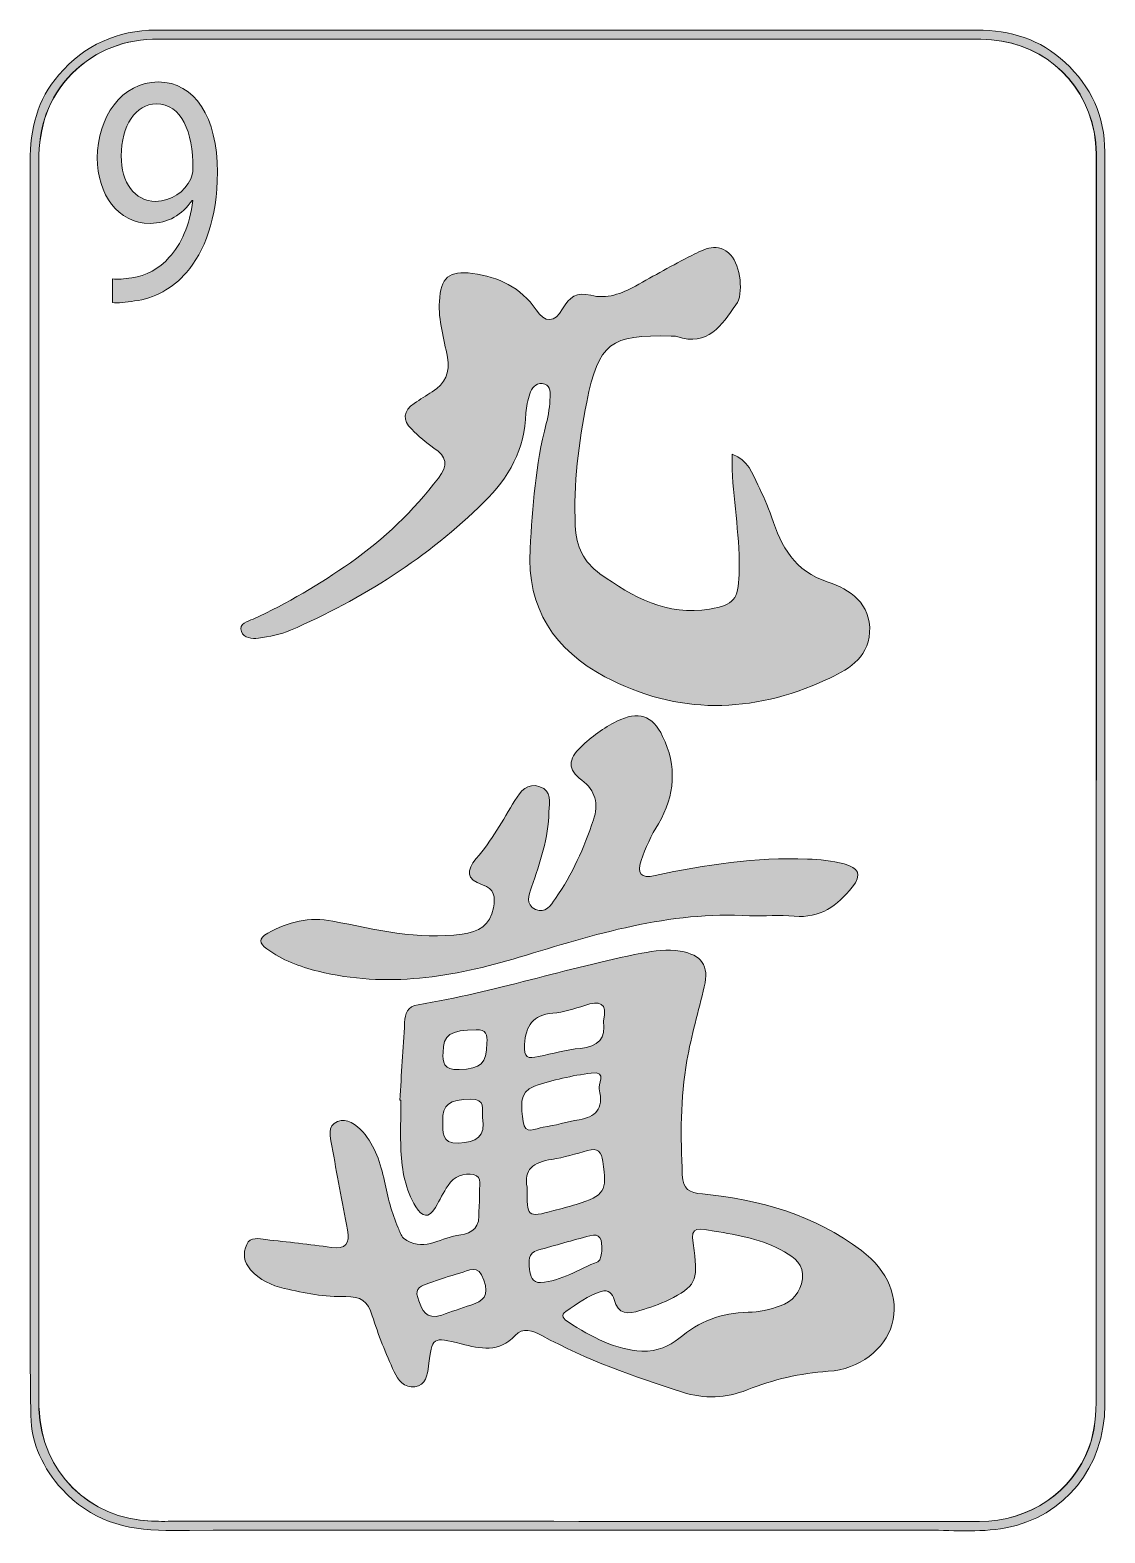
# Model space of a CAD drawing. Extents: x 1127 to 1438, y -2018 to -1583.
import ezdxf

# ---------------------------------------------------------------- set-up
doc = ezdxf.new("R2010")
doc.units = 0
doc.header["$MEASUREMENT"] = 0
doc.layers.add('Layer 1', color=7, linetype='Continuous', lineweight=0)

msp = doc.modelspace()

# ---------------------------------------------------------------- hatches: boundary and pattern name
at = {"layer": 'Layer 1', "true_color": 0x000000, "transparency": 33554687}
h = msp.add_hatch(color=18, dxfattribs=at)
h.dxf.hatch_style = 2
edge = h.paths.add_edge_path()
edge.add_spline(control_points=[(1435.48, -1799.93), (1435.48, -1799.93), (1435.43, -1799.93), (1435.43, -1799.93), (1435.43, -1859.33), (1435.43, -1918.73), (1435.44, -1978.13), (1435.44, -1983.14), (1435.15, -1988.09), (1433.38, -1992.86), (1428.58, -2005.81), (1416.15, -2014.26), (1401.72, -2014.26), (1324.45, -2014.25), (1247.18, -2014.24), (1169.93, -2014.22), (1167.37, -2014.22), (1164.82, -2014.29), (1162.27, -2014.2), (1144.08, -2013.55), (1130.4, -1999.92), (1129.68, -1981.76), (1129.65, -1980.83), (1129.66, -1979.9), (1129.66, -1978.97), (1129.66, -1859.59), (1129.68, -1740.22), (1129.63, -1620.84), (1129.63, -1611.11), (1132.24, -1602.57), (1139.25, -1595.58), (1146.21, -1588.64), (1154.61, -1585.57), (1164.38, -1585.57), (1221.34, -1585.63), (1278.31, -1585.6), (1335.27, -1585.6), (1357.55, -1585.6), (1379.82, -1585.51), (1402.09, -1585.64), (1418.64, -1585.73), (1431.74, -1596.54), (1434.85, -1612.37), (1435.68, -1616.61), (1435.47, -1620.92), (1435.47, -1625.21), (1435.48, -1683.45), (1435.48, -1741.69), (1435.48, -1799.93)], knot_values=[0, 0, 0, 0, 1, 1, 1, 2, 2, 2, 3, 3, 3, 4, 4, 4, 5, 5, 5, 6, 6, 6, 7, 7, 7, 8, 8, 8, 9, 9, 9, 10, 10, 10, 11, 11, 11, 12, 12, 12, 13, 13, 13, 14, 14, 14, 15, 15, 15, 16, 16, 16, 16], degree=3, periodic=0)
edge = h.paths.add_edge_path()
edge.add_spline(control_points=[(1437.91, -1851.78), (1437.91, -1773.93), (1437.93, -1696.08), (1437.92, -1618.24), (1437.92, -1607.93), (1433.96, -1599.32), (1426.42, -1592.32), (1419.24, -1585.65), (1410.6, -1582.98), (1400.95, -1583), (1380.88, -1583.03), (1360.81, -1583.03), (1340.74, -1583.03), (1281.69, -1583.02), (1222.63, -1583.01), (1163.58, -1583), (1152.24, -1583), (1142.86, -1587.34), (1135.43, -1595.9), (1129.16, -1603.12), (1127.08, -1611.63), (1127.09, -1621.02), (1127.17, -1680.54), (1127.13, -1740.06), (1127.13, -1799.57), (1127.13, -1849.23), (1127.12, -1898.89), (1127.14, -1948.54), (1127.14, -1960.25), (1127.08, -1971.97), (1127.31, -1983.68), (1127.48, -1991.89), (1130.84, -1998.93), (1136.35, -2004.98), (1144.43, -2013.83), (1154.62, -2016.88), (1166.37, -2016.86), (1239.34, -2016.74), (1312.32, -2016.83), (1385.29, -2016.77), (1393.28, -2016.75), (1401.34, -2017.6), (1409.26, -2016.13), (1426.31, -2012.96), (1437.91, -1998.51), (1437.92, -1980.56), (1437.96, -1937.63), (1437.91, -1894.71), (1437.91, -1851.78)], knot_values=[0, 0, 0, 0, 1, 1, 1, 2, 2, 2, 3, 3, 3, 4, 4, 4, 5, 5, 5, 6, 6, 6, 7, 7, 7, 8, 8, 8, 9, 9, 9, 10, 10, 10, 11, 11, 11, 12, 12, 12, 13, 13, 13, 14, 14, 14, 15, 15, 15, 16, 16, 16, 16], degree=3, periodic=0)
at = {"layer": 'Layer 1', "true_color": 0x831618, "transparency": 33554687}
h = msp.add_hatch(color=246, dxfattribs=at)
h.dxf.hatch_style = 2
edge = h.paths.add_edge_path()
edge.add_spline(control_points=[(1173.55, -1626.04), (1171.72, -1629.75), (1168.06, -1632.51), (1163.37, -1632.51), (1157.33, -1632.51), (1153.44, -1627.08), (1153.44, -1619.38), (1153.44, -1610.63), (1157.65, -1604.35), (1163.61, -1604.35), (1170.92, -1604.35), (1174.18, -1612.44), (1174.18, -1622.99), (1174.18, -1624.33), (1173.94, -1625.28), (1173.55, -1626.04)], knot_values=[0, 0, 0, 0, 1, 1, 1, 2, 2, 2, 3, 3, 3, 4, 4, 4, 5, 5, 5, 5], degree=3, periodic=0)
edge = h.paths.add_edge_path()
edge.add_spline(control_points=[(1164.17, -1597.98), (1153.6, -1597.98), (1146.52, -1608.25), (1146.52, -1619.95), (1146.52, -1630.51), (1152.48, -1638.88), (1161.78, -1638.88), (1166.95, -1638.88), (1171.08, -1636.41), (1173.94, -1632.22), (1173.94, -1632.22), (1174.18, -1632.22), (1174.18, -1632.22), (1173.23, -1639.54), (1170.76, -1644.97), (1167.35, -1648.68), (1164.41, -1652.01), (1160.59, -1654), (1156.54, -1654.67), (1154.15, -1654.95), (1152.4, -1655.14), (1150.89, -1654.95), (1150.89, -1654.95), (1150.89, -1661.8), (1150.89, -1661.8), (1152.56, -1661.9), (1154.79, -1661.8), (1157.33, -1661.33), (1162.9, -1660.57), (1168.38, -1657.71), (1172.35, -1653.05), (1177.44, -1647.15), (1181.26, -1637.64), (1181.26, -1624.04), (1181.26, -1608.25), (1174.74, -1597.98), (1164.17, -1597.98)], knot_values=[0, 0, 0, 0, 1, 1, 1, 2, 2, 2, 3, 3, 3, 4, 4, 4, 5, 5, 5, 6, 6, 6, 7, 7, 7, 8, 8, 8, 9, 9, 9, 10, 10, 10, 11, 11, 11, 12, 12, 12, 12], degree=3, periodic=0)
at = {"layer": 'Layer 1', "true_color": 0x000000, "transparency": 33554687}
h = msp.add_hatch(color=18, dxfattribs=at)
h.dxf.hatch_style = 2
edge = h.paths.add_edge_path()
edge.add_spline(control_points=[(1330.12, -1705.6), (1334.89, -1707.43), (1335.92, -1711.24), (1337.55, -1714.49), (1339.05, -1717.5), (1340.49, -1720.58), (1341.54, -1723.77), (1344.36, -1732.38), (1348.11, -1739.44), (1357.91, -1742.62), (1364.06, -1744.62), (1370.45, -1748.85), (1369.9, -1757.18), (1369.39, -1764.9), (1363.22, -1768.18), (1357.27, -1770.91), (1335.88, -1780.71), (1314.26, -1781.15), (1293.35, -1769.98), (1278.95, -1762.29), (1270.62, -1750.35), (1271.71, -1732.99), (1272.47, -1720.8), (1273.23, -1708.66), (1276.39, -1696.79), (1277.06, -1694.28), (1277.36, -1691.64), (1277.51, -1689.04), (1277.6, -1687.42), (1277.5, -1685.38), (1275.2, -1685.2), (1273.22, -1685.05), (1272.14, -1686.51), (1271.64, -1688.21), (1271.11, -1690), (1270.56, -1691.86), (1270.51, -1693.7), (1270.23, -1704.12), (1265.51, -1712.51), (1258.35, -1719.53), (1242.1, -1735.45), (1223.24, -1747.56), (1202.39, -1756.56), (1199.51, -1757.8), (1196.27, -1758.32), (1193.14, -1758.85), (1191.29, -1759.16), (1188.87, -1758.75), (1188.21, -1756.95), (1187.34, -1754.55), (1190.13, -1753.98), (1191.56, -1753.33), (1201.5, -1748.82), (1210.8, -1743.23), (1219.75, -1737.01), (1229.53, -1730.21), (1237.89, -1721.98), (1245.18, -1712.55), (1248.07, -1708.8), (1247.56, -1706.39), (1243.88, -1703.86), (1241.57, -1702.28), (1239.44, -1700.4), (1237.45, -1698.43), (1234.75, -1695.75), (1235, -1693.12), (1238.19, -1690.94), (1239.9, -1689.78), (1241.64, -1688.68), (1243.39, -1687.58), (1247.13, -1685.23), (1248.62, -1682.04), (1247.79, -1677.55), (1246.81, -1672.22), (1245.12, -1666.98), (1245.45, -1661.45), (1245.85, -1654.54), (1248.27, -1652.43), (1255.04, -1653.35), (1262.58, -1654.38), (1268.98, -1657.29), (1273.44, -1663.91), (1276.01, -1667.74), (1278.81, -1667.59), (1281.09, -1663.58), (1283.03, -1660.18), (1285.18, -1658.65), (1289.24, -1659.69), (1293.85, -1660.86), (1298.13, -1659.19), (1302.16, -1657), (1307.59, -1654.05), (1312.93, -1650.9), (1318.47, -1648.16), (1322.08, -1646.37), (1326.02, -1644.01), (1329.75, -1648.08), (1332.5, -1651.09), (1333.6, -1659.23), (1331.25, -1662.47), (1327.11, -1668.18), (1323.12, -1674.64), (1314.18, -1671.62), (1313.67, -1671.45), (1313.06, -1671.53), (1312.5, -1671.51), (1294.88, -1670.95), (1291.54, -1673.51), (1288.08, -1690.57), (1285.69, -1702.36), (1284.26, -1714.22), (1284.77, -1726.33), (1285.02, -1732.34), (1287.2, -1736.88), (1291.91, -1740.2), (1301.39, -1746.9), (1311.3, -1752.59), (1323.62, -1750.42), (1330.81, -1749.16), (1331.87, -1747.71), (1332.14, -1740.4), (1332.53, -1730.23), (1330.58, -1720.21), (1330.13, -1710.1), (1330.07, -1708.82), (1330.12, -1707.53), (1330.12, -1705.6)], knot_values=[0, 0, 0, 0, 1, 1, 1, 2, 2, 2, 3, 3, 3, 4, 4, 4, 5, 5, 5, 6, 6, 6, 7, 7, 7, 8, 8, 8, 9, 9, 9, 10, 10, 10, 11, 11, 11, 12, 12, 12, 13, 13, 13, 14, 14, 14, 15, 15, 15, 16, 16, 16, 17, 17, 17, 18, 18, 18, 19, 19, 19, 20, 20, 20, 21, 21, 21, 22, 22, 22, 23, 23, 23, 24, 24, 24, 25, 25, 25, 26, 26, 26, 27, 27, 27, 28, 28, 28, 29, 29, 29, 30, 30, 30, 31, 31, 31, 32, 32, 32, 33, 33, 33, 34, 34, 34, 35, 35, 35, 36, 36, 36, 37, 37, 37, 38, 38, 38, 39, 39, 39, 40, 40, 40, 41, 41, 41, 42, 42, 42, 42], degree=3, periodic=0)
at = {"layer": 'Layer 1', "true_color": 0x831618, "transparency": 33554687}
h = msp.add_hatch(color=246, dxfattribs=at)
h.dxf.hatch_style = 2
edge = h.paths.add_edge_path()
edge.add_spline(control_points=[(1335.19, -1839.18), (1312.01, -1837.62), (1290.33, -1844.57), (1268.58, -1851.11), (1249.48, -1856.87), (1230.23, -1860.07), (1210.37, -1855.17), (1205.02, -1853.85), (1200.01, -1851.95), (1195.56, -1848.66), (1193.33, -1847.01), (1193.04, -1845.72), (1195.8, -1844.18), (1201.74, -1840.87), (1207.81, -1839.32), (1214.69, -1840.66), (1227, -1843.05), (1239.25, -1846.2), (1252.01, -1844.41), (1256.77, -1843.74), (1260.17, -1841.94), (1261.12, -1836.83), (1261.7, -1833.72), (1261.42, -1831.26), (1257.89, -1830.14), (1253.2, -1828.65), (1253.24, -1825.98), (1256.13, -1822.6), (1260.54, -1817.44), (1263.82, -1811.53), (1267.31, -1805.75), (1268.87, -1803.17), (1270.92, -1800.53), (1274.54, -1801.79), (1278.09, -1803.03), (1277.22, -1806.27), (1277.16, -1809.02), (1277, -1816.64), (1274.52, -1823.74), (1272.14, -1830.86), (1271.37, -1833.18), (1270.24, -1835.85), (1273.24, -1837.27), (1276.19, -1838.65), (1277.67, -1836.06), (1279.03, -1834.12), (1283.95, -1827.18), (1287.32, -1819.45), (1290.02, -1811.42), (1291.53, -1806.89), (1290.67, -1802.83), (1286.66, -1799.89), (1282.39, -1796.77), (1282.76, -1793.84), (1286.36, -1790.36), (1289.5, -1787.32), (1292.89, -1784.77), (1296.8, -1782.86), (1302.96, -1779.87), (1307.06, -1781.03), (1310.04, -1787.23), (1314.16, -1795.79), (1313.72, -1804.34), (1308.79, -1812.49), (1306.73, -1815.89), (1305.05, -1819.42), (1303.83, -1823.18), (1302.64, -1826.88), (1303.57, -1828.41), (1307.85, -1827.48), (1322.36, -1824.35), (1336.99, -1822.14), (1351.92, -1822.71), (1355.49, -1822.85), (1359.02, -1823.16), (1362.49, -1824.11), (1366.63, -1825.24), (1367.83, -1827.2), (1364.89, -1830.85), (1360.56, -1836.22), (1355.57, -1839.92), (1348.12, -1839.25), (1343.84, -1838.86), (1339.5, -1839.18), (1335.19, -1839.18)], knot_values=[0, 0, 0, 0, 1, 1, 1, 2, 2, 2, 3, 3, 3, 4, 4, 4, 5, 5, 5, 6, 6, 6, 7, 7, 7, 8, 8, 8, 9, 9, 9, 10, 10, 10, 11, 11, 11, 12, 12, 12, 13, 13, 13, 14, 14, 14, 15, 15, 15, 16, 16, 16, 17, 17, 17, 18, 18, 18, 19, 19, 19, 20, 20, 20, 21, 21, 21, 22, 22, 22, 23, 23, 23, 24, 24, 24, 25, 25, 25, 26, 26, 26, 27, 27, 27, 28, 28, 28, 28], degree=3, periodic=0)
h = msp.add_hatch(color=246, dxfattribs=at)
h.dxf.hatch_style = 2
edge = h.paths.add_edge_path()
edge.add_spline(control_points=[(1246.56, -1878.64), (1246.27, -1881.39), (1246.7, -1883.87), (1251.16, -1883.62), (1257.56, -1883.26), (1259.08, -1881.95), (1259.23, -1875.9), (1259.29, -1873.57), (1259.16, -1871.99), (1256.08, -1872.06), (1248.71, -1872.22), (1246.5, -1873.47), (1246.56, -1878.64)], knot_values=[0, 0, 0, 0, 1, 1, 1, 2, 2, 2, 3, 3, 3, 4, 4, 4, 4], degree=3, periodic=0)
edge = h.paths.add_edge_path()
edge.add_spline(control_points=[(1257.97, -1897.41), (1257.8, -1895.13), (1258.95, -1892.06), (1254.55, -1892.15), (1248.33, -1892.29), (1246.25, -1893.65), (1246.45, -1898.53), (1246.56, -1901.48), (1245.85, -1905.08), (1251.04, -1904.85), (1256.06, -1904.64), (1258.9, -1903.02), (1257.97, -1897.41)], knot_values=[0, 0, 0, 0, 1, 1, 1, 2, 2, 2, 3, 3, 3, 4, 4, 4, 4], degree=3, periodic=0)
edge = h.paths.add_edge_path()
edge.add_spline(control_points=[(1244.51, -1955.04), (1245.05, -1954.89), (1245.6, -1954.78), (1246.13, -1954.6), (1248.94, -1953.64), (1251.73, -1952.61), (1254.56, -1951.71), (1258.22, -1950.54), (1259.91, -1949.08), (1258.36, -1944.51), (1256.67, -1939.55), (1253.99, -1941.8), (1251.42, -1942.47), (1248.37, -1943.26), (1245.41, -1944.38), (1242.41, -1945.37), (1240.39, -1946.04), (1238.21, -1946.77), (1239.22, -1949.54), (1240.14, -1952.06), (1240.74, -1955.14), (1244.51, -1955.04)], knot_values=[0, 0, 0, 0, 1, 1, 1, 2, 2, 2, 3, 3, 3, 4, 4, 4, 5, 5, 5, 6, 6, 6, 7, 7, 7, 7], degree=3, periodic=0)
edge = h.paths.add_edge_path()
edge.add_spline(control_points=[(1292.41, -1936.14), (1292.67, -1932.53), (1291.89, -1930.88), (1289.01, -1931.65), (1283.97, -1932.98), (1278.95, -1934.41), (1273.95, -1935.85), (1271.02, -1936.69), (1271.28, -1939.04), (1271.52, -1941.31), (1271.73, -1943.29), (1272.36, -1945.32), (1274.7, -1945.18), (1280.78, -1944.81), (1285.83, -1941.29), (1291.33, -1939.15), (1292.2, -1938.81), (1292.29, -1936.51), (1292.41, -1936.14)], knot_values=[0, 0, 0, 0, 1, 1, 1, 2, 2, 2, 3, 3, 3, 4, 4, 4, 5, 5, 5, 6, 6, 6, 6], degree=3, periodic=0)
edge = h.paths.add_edge_path()
edge.add_spline(control_points=[(1292.89, -1869.6), (1294.24, -1864.08), (1291.73, -1863.67), (1287.49, -1865.05), (1284.47, -1866.03), (1281.36, -1867.01), (1278.24, -1867.28), (1272.46, -1867.8), (1270.5, -1870.9), (1270.08, -1876.36), (1269.78, -1880.21), (1271.12, -1880.53), (1274.15, -1879.85), (1278.17, -1878.96), (1282.18, -1877.88), (1286.26, -1877.46), (1291.37, -1876.93), (1293.79, -1874.65), (1292.89, -1869.6)], knot_values=[0, 0, 0, 0, 1, 1, 1, 2, 2, 2, 3, 3, 3, 4, 4, 4, 5, 5, 5, 6, 6, 6, 6], degree=3, periodic=0)
edge = h.paths.add_edge_path()
edge.add_spline(control_points=[(1291.71, -1889.21), (1291.09, -1888.3), (1294.35, -1883.95), (1289.39, -1884.61), (1283.85, -1885.35), (1278.29, -1886.59), (1272.99, -1888.38), (1268.01, -1890.06), (1269.34, -1894.9), (1269.67, -1898.58), (1270.05, -1902.73), (1273.41, -1900.54), (1275.44, -1900.27), (1278.95, -1899.8), (1282.38, -1898.69), (1285.88, -1898.1), (1290.49, -1897.33), (1293.06, -1895.17), (1291.71, -1889.21)], knot_values=[0, 0, 0, 0, 1, 1, 1, 2, 2, 2, 3, 3, 3, 4, 4, 4, 5, 5, 5, 6, 6, 6, 6], degree=3, periodic=0)
edge = h.paths.add_edge_path()
edge.add_spline(control_points=[(1270.88, -1917.63), (1270.77, -1926.4), (1270.77, -1926.41), (1278.57, -1924.4), (1280.74, -1923.83), (1282.9, -1923.23), (1285.04, -1922.57), (1293.31, -1920.05), (1293.98, -1918.85), (1292.77, -1910.22), (1292.37, -1907.39), (1291.29, -1906.17), (1288.35, -1907), (1284.94, -1907.95), (1281.52, -1909.06), (1278.03, -1909.57), (1272.67, -1910.34), (1269.69, -1912.64), (1270.88, -1917.63)], knot_values=[0, 0, 0, 0, 1, 1, 1, 2, 2, 2, 3, 3, 3, 4, 4, 4, 5, 5, 5, 6, 6, 6, 6], degree=3, periodic=0)
edge = h.paths.add_edge_path()
edge.add_spline(control_points=[(1303.99, -1965.05), (1308.69, -1965.08), (1311.94, -1963.64), (1314.73, -1961.34), (1320.56, -1956.51), (1327.04, -1953.83), (1334.73, -1953.8), (1337.85, -1953.79), (1341.07, -1952.99), (1344.03, -1951.94), (1347.54, -1950.7), (1349.93, -1948.09), (1350.45, -1944.14), (1350.99, -1939.99), (1348.21, -1938.08), (1345.25, -1936.31), (1339, -1932.56), (1331.92, -1931.52), (1324.93, -1930.3), (1318.34, -1929.15), (1318.19, -1929.35), (1319.13, -1935.95), (1320.36, -1944.51), (1319.43, -1946.46), (1311.83, -1950.17), (1309.16, -1951.47), (1306.3, -1952.41), (1303.46, -1953.31), (1300.16, -1954.35), (1297.11, -1954.54), (1296.01, -1950.12), (1295.55, -1948.29), (1294.36, -1947.15), (1292.27, -1947.77), (1288.43, -1948.9), (1285.34, -1951.43), (1282.04, -1953.53), (1280.39, -1954.59), (1281.53, -1955.83), (1282.69, -1956.59), (1289.48, -1961.05), (1296.63, -1964.62), (1303.99, -1965.05)], knot_values=[0, 0, 0, 0, 1, 1, 1, 2, 2, 2, 3, 3, 3, 4, 4, 4, 5, 5, 5, 6, 6, 6, 7, 7, 7, 8, 8, 8, 9, 9, 9, 10, 10, 10, 11, 11, 11, 12, 12, 12, 13, 13, 13, 14, 14, 14, 14], degree=3, periodic=0)
edge = h.paths.add_edge_path()
edge.add_spline(control_points=[(1234.01, -1892.48), (1234.48, -1884.99), (1234.98, -1877.51), (1235.41, -1870.03), (1235.56, -1867.38), (1236.13, -1865.35), (1239.32, -1864.83), (1261.19, -1861.29), (1282.26, -1854.2), (1303.97, -1849.96), (1307.65, -1849.24), (1311.38, -1848.72), (1315.15, -1849.36), (1321.38, -1850.44), (1323.54, -1853.49), (1322.08, -1859.63), (1320.39, -1866.73), (1318.33, -1873.73), (1317.06, -1880.96), (1315.11, -1891.97), (1315.24, -1902.96), (1315.73, -1914.04), (1315.91, -1918.21), (1317.7, -1919.21), (1321.53, -1919.58), (1338.19, -1921.19), (1353.94, -1925.58), (1367.54, -1935.93), (1375.33, -1941.85), (1378.48, -1949.57), (1376.32, -1957.38), (1374.36, -1964.43), (1366.93, -1970.29), (1357.93, -1970.86), (1349.76, -1971.38), (1342.07, -1973.24), (1334.49, -1976.23), (1328.42, -1978.62), (1322.08, -1978.9), (1315.74, -1976.89), (1301.79, -1972.45), (1288.01, -1967.56), (1275.11, -1960.51), (1272.41, -1959.03), (1269.65, -1958.08), (1267.38, -1960.51), (1262.69, -1965.55), (1257.35, -1964.34), (1251.75, -1962.92), (1243.4, -1960.79), (1243.36, -1960.88), (1242.33, -1969.29), (1242, -1971.99), (1241.58, -1974.84), (1238.38, -1975.33), (1235.31, -1975.79), (1233.44, -1973.29), (1232.39, -1971.01), (1229.98, -1965.73), (1227.75, -1960.32), (1226.07, -1954.78), (1224.81, -1950.62), (1222.61, -1949.1), (1218.38, -1949.25), (1212.35, -1949.45), (1206.42, -1948.23), (1200.58, -1946.88), (1196.93, -1946.03), (1193.5, -1944.46), (1190.88, -1941.53), (1188.9, -1939.31), (1188.57, -1936.75), (1189.73, -1934.22), (1190.84, -1931.79), (1193.29, -1932.55), (1195.24, -1932.76), (1201.58, -1933.43), (1207.91, -1934.19), (1214.22, -1935.02), (1218.32, -1935.56), (1219.67, -1933.98), (1218.87, -1929.95), (1217.27, -1921.86), (1215.8, -1913.75), (1214.38, -1905.63), (1213.93, -1903.09), (1212.94, -1899.82), (1215.97, -1898.6), (1218.78, -1897.47), (1221.39, -1899.51), (1223.32, -1901.65), (1226.95, -1905.68), (1228.51, -1910.74), (1229.58, -1915.9), (1230.53, -1920.51), (1231.64, -1925.04), (1233.55, -1929.35), (1234.01, -1930.37), (1234.3, -1931.67), (1235.1, -1932.31), (1240.34, -1936.53), (1245.41, -1932.44), (1250.49, -1931.63), (1253.5, -1931.15), (1256.98, -1930.37), (1256.87, -1925.93), (1256.83, -1923.87), (1257.21, -1921.79), (1257.04, -1919.75), (1256.87, -1917.7), (1258.22, -1914.53), (1255.33, -1913.98), (1252.69, -1913.47), (1249.68, -1914.48), (1247.96, -1917.1), (1246.62, -1919.13), (1245.6, -1921.36), (1244.35, -1923.45), (1242.37, -1926.78), (1240.49, -1926.31), (1238.63, -1923.26), (1235.6, -1918.3), (1234.61, -1912.78), (1234.36, -1907.13), (1234.14, -1902.26), (1234.31, -1897.37), (1234.31, -1892.49), (1234.21, -1892.49), (1234.11, -1892.48), (1234.01, -1892.48)], knot_values=[0, 0, 0, 0, 1, 1, 1, 2, 2, 2, 3, 3, 3, 4, 4, 4, 5, 5, 5, 6, 6, 6, 7, 7, 7, 8, 8, 8, 9, 9, 9, 10, 10, 10, 11, 11, 11, 12, 12, 12, 13, 13, 13, 14, 14, 14, 15, 15, 15, 16, 16, 16, 17, 17, 17, 18, 18, 18, 19, 19, 19, 20, 20, 20, 21, 21, 21, 22, 22, 22, 23, 23, 23, 24, 24, 24, 25, 25, 25, 26, 26, 26, 27, 27, 27, 28, 28, 28, 29, 29, 29, 30, 30, 30, 31, 31, 31, 32, 32, 32, 33, 33, 33, 34, 34, 34, 35, 35, 35, 36, 36, 36, 37, 37, 37, 38, 38, 38, 39, 39, 39, 40, 40, 40, 41, 41, 41, 42, 42, 42, 43, 43, 43, 43], degree=3, periodic=0)

# ---------------------------------------------------------------- linework, layer by layer
at = {"layer": 'Layer 1'}
for points, knots in [([(1437.91, -1851.78), (1437.91, -1773.93), (1437.93, -1696.08), (1437.92, -1618.24), (1437.92, -1607.93), (1433.96, -1599.32), (1426.42, -1592.32), (1419.24, -1585.65), (1410.6, -1582.98), (1400.95, -1583), (1380.88, -1583.03), (1360.81, -1583.03), (1340.74, -1583.03), (1281.69, -1583.02), (1222.63, -1583.01), (1163.58, -1583), (1152.24, -1583), (1142.86, -1587.34), (1135.43, -1595.9), (1129.16, -1603.12), (1127.08, -1611.63), (1127.09, -1621.02), (1127.17, -1680.54), (1127.13, -1740.06), (1127.13, -1799.57), (1127.13, -1849.23), (1127.12, -1898.89), (1127.14, -1948.54), (1127.14, -1960.25), (1127.08, -1971.97), (1127.31, -1983.68), (1127.48, -1991.89), (1130.84, -1998.93), (1136.35, -2004.98), (1144.43, -2013.83), (1154.62, -2016.88), (1166.37, -2016.86), (1239.34, -2016.74), (1312.32, -2016.83), (1385.29, -2016.77), (1393.28, -2016.75), (1401.34, -2017.6), (1409.26, -2016.13), (1426.31, -2012.96), (1437.91, -1998.51), (1437.92, -1980.56), (1437.96, -1937.63), (1437.91, -1894.71), (1437.91, -1851.78)], [0, 0, 0, 0, 1, 1, 1, 2, 2, 2, 3, 3, 3, 4, 4, 4, 5, 5, 5, 6, 6, 6, 7, 7, 7, 8, 8, 8, 9, 9, 9, 10, 10, 10, 11, 11, 11, 12, 12, 12, 13, 13, 13, 14, 14, 14, 15, 15, 15, 16, 16, 16, 16]), ([(1435.44, -1799.93), (1435.44, -1799.93), (1435.39, -1799.93), (1435.39, -1799.93), (1435.39, -1859.33), (1435.38, -1918.73), (1435.39, -1978.13), (1435.39, -1983.14), (1435.1, -1988.09), (1433.33, -1992.86), (1428.53, -2005.81), (1416.1, -2014.26), (1401.67, -2014.26), (1324.41, -2014.25), (1247.14, -2014.24), (1169.88, -2014.22), (1167.33, -2014.22), (1164.77, -2014.29), (1162.22, -2014.2), (1144.04, -2013.55), (1130.36, -1999.92), (1129.64, -1981.76), (1129.6, -1980.83), (1129.61, -1979.9), (1129.61, -1978.97), (1129.61, -1859.59), (1129.64, -1740.22), (1129.58, -1620.84), (1129.58, -1611.11), (1132.2, -1602.57), (1139.2, -1595.58), (1146.16, -1588.64), (1154.56, -1585.57), (1164.34, -1585.57), (1221.3, -1585.63), (1278.26, -1585.6), (1335.22, -1585.6), (1357.5, -1585.6), (1379.78, -1585.51), (1402.05, -1585.64), (1418.6, -1585.73), (1431.69, -1596.54), (1434.8, -1612.37), (1435.64, -1616.61), (1435.42, -1620.92), (1435.43, -1625.21), (1435.44, -1683.45), (1435.44, -1741.69), (1435.44, -1799.93)], [0, 0, 0, 0, 1, 1, 1, 2, 2, 2, 3, 3, 3, 4, 4, 4, 5, 5, 5, 6, 6, 6, 7, 7, 7, 8, 8, 8, 9, 9, 9, 10, 10, 10, 11, 11, 11, 12, 12, 12, 13, 13, 13, 14, 14, 14, 15, 15, 15, 16, 16, 16, 16]), ([(1435.48, -1799.93), (1435.48, -1799.93), (1435.43, -1799.93), (1435.43, -1799.93), (1435.43, -1859.33), (1435.43, -1918.73), (1435.44, -1978.13), (1435.44, -1983.14), (1435.15, -1988.09), (1433.38, -1992.86), (1428.58, -2005.81), (1416.15, -2014.26), (1401.72, -2014.26), (1324.45, -2014.25), (1247.18, -2014.24), (1169.93, -2014.22), (1167.37, -2014.22), (1164.82, -2014.29), (1162.27, -2014.2), (1144.08, -2013.55), (1130.4, -1999.92), (1129.68, -1981.76), (1129.65, -1980.83), (1129.66, -1979.9), (1129.66, -1978.97), (1129.66, -1859.59), (1129.68, -1740.22), (1129.63, -1620.84), (1129.63, -1611.11), (1132.24, -1602.57), (1139.25, -1595.58), (1146.21, -1588.64), (1154.61, -1585.57), (1164.38, -1585.57), (1221.34, -1585.63), (1278.31, -1585.6), (1335.27, -1585.6), (1357.55, -1585.6), (1379.82, -1585.51), (1402.09, -1585.64), (1418.64, -1585.73), (1431.74, -1596.54), (1434.85, -1612.37), (1435.68, -1616.61), (1435.47, -1620.92), (1435.47, -1625.21), (1435.48, -1683.45), (1435.48, -1741.69), (1435.48, -1799.93)], [0, 0, 0, 0, 1, 1, 1, 2, 2, 2, 3, 3, 3, 4, 4, 4, 5, 5, 5, 6, 6, 6, 7, 7, 7, 8, 8, 8, 9, 9, 9, 10, 10, 10, 11, 11, 11, 12, 12, 12, 13, 13, 13, 14, 14, 14, 15, 15, 15, 16, 16, 16, 16]), ([(1164.17, -1597.98), (1153.6, -1597.98), (1146.52, -1608.25), (1146.52, -1619.95), (1146.52, -1630.51), (1152.48, -1638.88), (1161.78, -1638.88), (1166.95, -1638.88), (1171.08, -1636.41), (1173.94, -1632.22), (1173.94, -1632.22), (1174.18, -1632.22), (1174.18, -1632.22), (1173.23, -1639.54), (1170.76, -1644.97), (1167.35, -1648.68), (1164.41, -1652.01), (1160.59, -1654), (1156.54, -1654.67), (1154.15, -1654.95), (1152.4, -1655.14), (1150.89, -1654.95), (1150.89, -1654.95), (1150.89, -1661.8), (1150.89, -1661.8), (1152.56, -1661.9), (1154.79, -1661.8), (1157.33, -1661.33), (1162.9, -1660.57), (1168.38, -1657.71), (1172.35, -1653.05), (1177.44, -1647.15), (1181.26, -1637.64), (1181.26, -1624.04), (1181.26, -1608.25), (1174.74, -1597.98), (1164.17, -1597.98)], [0, 0, 0, 0, 1, 1, 1, 2, 2, 2, 3, 3, 3, 4, 4, 4, 5, 5, 5, 6, 6, 6, 7, 7, 7, 8, 8, 8, 9, 9, 9, 10, 10, 10, 11, 11, 11, 12, 12, 12, 12]), ([(1173.55, -1626.04), (1171.72, -1629.75), (1168.06, -1632.51), (1163.37, -1632.51), (1157.33, -1632.51), (1153.44, -1627.08), (1153.44, -1619.38), (1153.44, -1610.63), (1157.65, -1604.35), (1163.61, -1604.35), (1170.92, -1604.35), (1174.18, -1612.44), (1174.18, -1622.99), (1174.18, -1624.33), (1173.94, -1625.28), (1173.55, -1626.04)], [0, 0, 0, 0, 1, 1, 1, 2, 2, 2, 3, 3, 3, 4, 4, 4, 5, 5, 5, 5]), ([(1330.12, -1705.6), (1334.89, -1707.43), (1335.92, -1711.24), (1337.55, -1714.49), (1339.05, -1717.5), (1340.49, -1720.58), (1341.54, -1723.77), (1344.36, -1732.38), (1348.11, -1739.44), (1357.91, -1742.62), (1364.06, -1744.62), (1370.45, -1748.85), (1369.9, -1757.18), (1369.39, -1764.9), (1363.22, -1768.18), (1357.27, -1770.91), (1335.88, -1780.71), (1314.26, -1781.15), (1293.35, -1769.98), (1278.95, -1762.29), (1270.62, -1750.35), (1271.71, -1732.99), (1272.47, -1720.8), (1273.23, -1708.66), (1276.39, -1696.79), (1277.06, -1694.28), (1277.36, -1691.64), (1277.51, -1689.04), (1277.6, -1687.42), (1277.5, -1685.38), (1275.2, -1685.2), (1273.22, -1685.05), (1272.14, -1686.51), (1271.64, -1688.21), (1271.11, -1690), (1270.56, -1691.86), (1270.51, -1693.7), (1270.23, -1704.12), (1265.51, -1712.51), (1258.35, -1719.53), (1242.1, -1735.45), (1223.24, -1747.56), (1202.39, -1756.56), (1199.51, -1757.8), (1196.27, -1758.32), (1193.14, -1758.85), (1191.29, -1759.16), (1188.87, -1758.75), (1188.21, -1756.95), (1187.34, -1754.55), (1190.13, -1753.98), (1191.56, -1753.33), (1201.5, -1748.82), (1210.8, -1743.23), (1219.75, -1737.01), (1229.53, -1730.21), (1237.89, -1721.98), (1245.18, -1712.55), (1248.07, -1708.8), (1247.56, -1706.39), (1243.88, -1703.86), (1241.57, -1702.28), (1239.44, -1700.4), (1237.45, -1698.43), (1234.75, -1695.75), (1235, -1693.12), (1238.19, -1690.94), (1239.9, -1689.78), (1241.64, -1688.68), (1243.39, -1687.58), (1247.13, -1685.23), (1248.62, -1682.04), (1247.79, -1677.55), (1246.81, -1672.22), (1245.12, -1666.98), (1245.45, -1661.45), (1245.85, -1654.54), (1248.27, -1652.43), (1255.04, -1653.35), (1262.58, -1654.38), (1268.98, -1657.29), (1273.44, -1663.91), (1276.01, -1667.74), (1278.81, -1667.59), (1281.09, -1663.58), (1283.03, -1660.18), (1285.18, -1658.65), (1289.24, -1659.69), (1293.85, -1660.86), (1298.13, -1659.19), (1302.16, -1657), (1307.59, -1654.05), (1312.93, -1650.9), (1318.47, -1648.16), (1322.08, -1646.37), (1326.02, -1644.01), (1329.75, -1648.08), (1332.5, -1651.09), (1333.6, -1659.23), (1331.25, -1662.47), (1327.11, -1668.18), (1323.12, -1674.64), (1314.18, -1671.62), (1313.67, -1671.45), (1313.06, -1671.53), (1312.5, -1671.51), (1294.88, -1670.95), (1291.54, -1673.51), (1288.08, -1690.57), (1285.69, -1702.36), (1284.26, -1714.22), (1284.77, -1726.33), (1285.02, -1732.34), (1287.2, -1736.88), (1291.91, -1740.2), (1301.39, -1746.9), (1311.3, -1752.59), (1323.62, -1750.42), (1330.81, -1749.16), (1331.87, -1747.71), (1332.14, -1740.4), (1332.53, -1730.23), (1330.58, -1720.21), (1330.13, -1710.1), (1330.07, -1708.82), (1330.12, -1707.53), (1330.12, -1705.6)], [0, 0, 0, 0, 1, 1, 1, 2, 2, 2, 3, 3, 3, 4, 4, 4, 5, 5, 5, 6, 6, 6, 7, 7, 7, 8, 8, 8, 9, 9, 9, 10, 10, 10, 11, 11, 11, 12, 12, 12, 13, 13, 13, 14, 14, 14, 15, 15, 15, 16, 16, 16, 17, 17, 17, 18, 18, 18, 19, 19, 19, 20, 20, 20, 21, 21, 21, 22, 22, 22, 23, 23, 23, 24, 24, 24, 25, 25, 25, 26, 26, 26, 27, 27, 27, 28, 28, 28, 29, 29, 29, 30, 30, 30, 31, 31, 31, 32, 32, 32, 33, 33, 33, 34, 34, 34, 35, 35, 35, 36, 36, 36, 37, 37, 37, 38, 38, 38, 39, 39, 39, 40, 40, 40, 41, 41, 41, 42, 42, 42, 42]), ([(1335.19, -1839.18), (1312.01, -1837.62), (1290.33, -1844.57), (1268.58, -1851.11), (1249.48, -1856.87), (1230.23, -1860.07), (1210.37, -1855.17), (1205.02, -1853.85), (1200.01, -1851.95), (1195.56, -1848.66), (1193.33, -1847.01), (1193.04, -1845.72), (1195.8, -1844.18), (1201.74, -1840.87), (1207.81, -1839.32), (1214.69, -1840.66), (1227, -1843.05), (1239.25, -1846.2), (1252.01, -1844.41), (1256.77, -1843.74), (1260.17, -1841.94), (1261.12, -1836.83), (1261.7, -1833.72), (1261.42, -1831.26), (1257.89, -1830.14), (1253.2, -1828.65), (1253.24, -1825.98), (1256.13, -1822.6), (1260.54, -1817.44), (1263.82, -1811.53), (1267.31, -1805.75), (1268.87, -1803.17), (1270.92, -1800.53), (1274.54, -1801.79), (1278.09, -1803.03), (1277.22, -1806.27), (1277.16, -1809.02), (1277, -1816.64), (1274.52, -1823.74), (1272.14, -1830.86), (1271.37, -1833.18), (1270.24, -1835.85), (1273.24, -1837.27), (1276.19, -1838.65), (1277.67, -1836.06), (1279.03, -1834.12), (1283.95, -1827.18), (1287.32, -1819.45), (1290.02, -1811.42), (1291.53, -1806.89), (1290.67, -1802.83), (1286.66, -1799.89), (1282.39, -1796.77), (1282.76, -1793.84), (1286.36, -1790.36), (1289.5, -1787.32), (1292.89, -1784.77), (1296.8, -1782.86), (1302.96, -1779.87), (1307.06, -1781.03), (1310.04, -1787.23), (1314.16, -1795.79), (1313.72, -1804.34), (1308.79, -1812.49), (1306.73, -1815.89), (1305.05, -1819.42), (1303.83, -1823.18), (1302.64, -1826.88), (1303.57, -1828.41), (1307.85, -1827.48), (1322.36, -1824.35), (1336.99, -1822.14), (1351.92, -1822.71), (1355.49, -1822.85), (1359.02, -1823.16), (1362.49, -1824.11), (1366.63, -1825.24), (1367.83, -1827.2), (1364.89, -1830.85), (1360.56, -1836.22), (1355.57, -1839.92), (1348.12, -1839.25), (1343.84, -1838.86), (1339.5, -1839.18), (1335.19, -1839.18)], [0, 0, 0, 0, 1, 1, 1, 2, 2, 2, 3, 3, 3, 4, 4, 4, 5, 5, 5, 6, 6, 6, 7, 7, 7, 8, 8, 8, 9, 9, 9, 10, 10, 10, 11, 11, 11, 12, 12, 12, 13, 13, 13, 14, 14, 14, 15, 15, 15, 16, 16, 16, 17, 17, 17, 18, 18, 18, 19, 19, 19, 20, 20, 20, 21, 21, 21, 22, 22, 22, 23, 23, 23, 24, 24, 24, 25, 25, 25, 26, 26, 26, 27, 27, 27, 28, 28, 28, 28]), ([(1234.01, -1892.48), (1234.48, -1884.99), (1234.98, -1877.51), (1235.41, -1870.03), (1235.56, -1867.38), (1236.13, -1865.35), (1239.32, -1864.83), (1261.19, -1861.29), (1282.26, -1854.2), (1303.97, -1849.96), (1307.65, -1849.24), (1311.38, -1848.72), (1315.15, -1849.36), (1321.38, -1850.44), (1323.54, -1853.49), (1322.08, -1859.63), (1320.39, -1866.73), (1318.33, -1873.73), (1317.06, -1880.96), (1315.11, -1891.97), (1315.24, -1902.96), (1315.73, -1914.04), (1315.91, -1918.21), (1317.7, -1919.21), (1321.53, -1919.58), (1338.19, -1921.19), (1353.94, -1925.58), (1367.54, -1935.93), (1375.33, -1941.85), (1378.48, -1949.57), (1376.32, -1957.38), (1374.36, -1964.43), (1366.93, -1970.29), (1357.93, -1970.86), (1349.76, -1971.38), (1342.07, -1973.24), (1334.49, -1976.23), (1328.42, -1978.62), (1322.08, -1978.9), (1315.74, -1976.89), (1301.79, -1972.45), (1288.01, -1967.56), (1275.11, -1960.51), (1272.41, -1959.03), (1269.65, -1958.08), (1267.38, -1960.51), (1262.69, -1965.55), (1257.35, -1964.34), (1251.75, -1962.92), (1243.4, -1960.79), (1243.36, -1960.88), (1242.33, -1969.29), (1242, -1971.99), (1241.58, -1974.84), (1238.38, -1975.33), (1235.31, -1975.79), (1233.44, -1973.29), (1232.39, -1971.01), (1229.98, -1965.73), (1227.75, -1960.32), (1226.07, -1954.78), (1224.81, -1950.62), (1222.61, -1949.1), (1218.38, -1949.25), (1212.35, -1949.45), (1206.42, -1948.23), (1200.58, -1946.88), (1196.93, -1946.03), (1193.5, -1944.46), (1190.88, -1941.53), (1188.9, -1939.31), (1188.57, -1936.75), (1189.73, -1934.22), (1190.84, -1931.79), (1193.29, -1932.55), (1195.24, -1932.76), (1201.58, -1933.43), (1207.91, -1934.19), (1214.22, -1935.02), (1218.32, -1935.56), (1219.67, -1933.98), (1218.87, -1929.95), (1217.27, -1921.86), (1215.8, -1913.75), (1214.38, -1905.63), (1213.93, -1903.09), (1212.94, -1899.82), (1215.97, -1898.6), (1218.78, -1897.47), (1221.39, -1899.51), (1223.32, -1901.65), (1226.95, -1905.68), (1228.51, -1910.74), (1229.58, -1915.9), (1230.53, -1920.51), (1231.64, -1925.04), (1233.55, -1929.35), (1234.01, -1930.37), (1234.3, -1931.67), (1235.1, -1932.31), (1240.34, -1936.53), (1245.41, -1932.44), (1250.49, -1931.63), (1253.5, -1931.15), (1256.98, -1930.37), (1256.87, -1925.93), (1256.83, -1923.87), (1257.21, -1921.79), (1257.04, -1919.75), (1256.87, -1917.7), (1258.22, -1914.53), (1255.33, -1913.98), (1252.69, -1913.47), (1249.68, -1914.48), (1247.96, -1917.1), (1246.62, -1919.13), (1245.6, -1921.36), (1244.35, -1923.45), (1242.37, -1926.78), (1240.49, -1926.31), (1238.63, -1923.26), (1235.6, -1918.3), (1234.61, -1912.78), (1234.36, -1907.13), (1234.14, -1902.26), (1234.31, -1897.37), (1234.31, -1892.49), (1234.21, -1892.49), (1234.11, -1892.48), (1234.01, -1892.48)], [0, 0, 0, 0, 1, 1, 1, 2, 2, 2, 3, 3, 3, 4, 4, 4, 5, 5, 5, 6, 6, 6, 7, 7, 7, 8, 8, 8, 9, 9, 9, 10, 10, 10, 11, 11, 11, 12, 12, 12, 13, 13, 13, 14, 14, 14, 15, 15, 15, 16, 16, 16, 17, 17, 17, 18, 18, 18, 19, 19, 19, 20, 20, 20, 21, 21, 21, 22, 22, 22, 23, 23, 23, 24, 24, 24, 25, 25, 25, 26, 26, 26, 27, 27, 27, 28, 28, 28, 29, 29, 29, 30, 30, 30, 31, 31, 31, 32, 32, 32, 33, 33, 33, 34, 34, 34, 35, 35, 35, 36, 36, 36, 37, 37, 37, 38, 38, 38, 39, 39, 39, 40, 40, 40, 41, 41, 41, 42, 42, 42, 43, 43, 43, 43]), ([(1292.89, -1869.6), (1294.24, -1864.08), (1291.73, -1863.67), (1287.49, -1865.05), (1284.47, -1866.03), (1281.36, -1867.01), (1278.24, -1867.28), (1272.46, -1867.8), (1270.5, -1870.9), (1270.08, -1876.36), (1269.78, -1880.21), (1271.12, -1880.53), (1274.15, -1879.85), (1278.17, -1878.96), (1282.18, -1877.88), (1286.26, -1877.46), (1291.37, -1876.93), (1293.79, -1874.65), (1292.89, -1869.6)], [0, 0, 0, 0, 1, 1, 1, 2, 2, 2, 3, 3, 3, 4, 4, 4, 5, 5, 5, 6, 6, 6, 6]), ([(1246.56, -1878.64), (1246.27, -1881.39), (1246.7, -1883.87), (1251.16, -1883.62), (1257.56, -1883.26), (1259.08, -1881.95), (1259.23, -1875.9), (1259.29, -1873.57), (1259.16, -1871.99), (1256.08, -1872.06), (1248.71, -1872.22), (1246.5, -1873.47), (1246.56, -1878.64)], [0, 0, 0, 0, 1, 1, 1, 2, 2, 2, 3, 3, 3, 4, 4, 4, 4]), ([(1291.71, -1889.21), (1291.09, -1888.3), (1294.35, -1883.95), (1289.39, -1884.61), (1283.85, -1885.35), (1278.29, -1886.59), (1272.99, -1888.38), (1268.01, -1890.06), (1269.34, -1894.9), (1269.67, -1898.58), (1270.05, -1902.73), (1273.41, -1900.54), (1275.44, -1900.27), (1278.95, -1899.8), (1282.38, -1898.69), (1285.88, -1898.1), (1290.49, -1897.33), (1293.06, -1895.17), (1291.71, -1889.21)], [0, 0, 0, 0, 1, 1, 1, 2, 2, 2, 3, 3, 3, 4, 4, 4, 5, 5, 5, 6, 6, 6, 6]), ([(1257.97, -1897.41), (1257.8, -1895.13), (1258.95, -1892.06), (1254.55, -1892.15), (1248.33, -1892.29), (1246.25, -1893.65), (1246.45, -1898.53), (1246.56, -1901.48), (1245.85, -1905.08), (1251.04, -1904.85), (1256.06, -1904.64), (1258.9, -1903.02), (1257.97, -1897.41)], [0, 0, 0, 0, 1, 1, 1, 2, 2, 2, 3, 3, 3, 4, 4, 4, 4]), ([(1270.88, -1917.63), (1270.77, -1926.4), (1270.77, -1926.41), (1278.57, -1924.4), (1280.74, -1923.83), (1282.9, -1923.23), (1285.04, -1922.57), (1293.31, -1920.05), (1293.98, -1918.85), (1292.77, -1910.22), (1292.37, -1907.39), (1291.29, -1906.17), (1288.35, -1907), (1284.94, -1907.95), (1281.52, -1909.06), (1278.03, -1909.57), (1272.67, -1910.34), (1269.69, -1912.64), (1270.88, -1917.63)], [0, 0, 0, 0, 1, 1, 1, 2, 2, 2, 3, 3, 3, 4, 4, 4, 5, 5, 5, 6, 6, 6, 6]), ([(1303.99, -1965.05), (1308.69, -1965.08), (1311.94, -1963.64), (1314.73, -1961.34), (1320.56, -1956.51), (1327.04, -1953.83), (1334.73, -1953.8), (1337.85, -1953.79), (1341.07, -1952.99), (1344.03, -1951.94), (1347.54, -1950.7), (1349.93, -1948.09), (1350.45, -1944.14), (1350.99, -1939.99), (1348.21, -1938.08), (1345.25, -1936.31), (1339, -1932.56), (1331.92, -1931.52), (1324.93, -1930.3), (1318.34, -1929.15), (1318.19, -1929.35), (1319.13, -1935.95), (1320.36, -1944.51), (1319.43, -1946.46), (1311.83, -1950.17), (1309.16, -1951.47), (1306.3, -1952.41), (1303.46, -1953.31), (1300.16, -1954.35), (1297.11, -1954.54), (1296.01, -1950.12), (1295.55, -1948.29), (1294.36, -1947.15), (1292.27, -1947.77), (1288.43, -1948.9), (1285.34, -1951.43), (1282.04, -1953.53), (1280.39, -1954.59), (1281.53, -1955.83), (1282.69, -1956.59), (1289.48, -1961.05), (1296.63, -1964.62), (1303.99, -1965.05)], [0, 0, 0, 0, 1, 1, 1, 2, 2, 2, 3, 3, 3, 4, 4, 4, 5, 5, 5, 6, 6, 6, 7, 7, 7, 8, 8, 8, 9, 9, 9, 10, 10, 10, 11, 11, 11, 12, 12, 12, 13, 13, 13, 14, 14, 14, 14]), ([(1292.41, -1936.14), (1292.67, -1932.53), (1291.89, -1930.88), (1289.01, -1931.65), (1283.97, -1932.98), (1278.95, -1934.41), (1273.95, -1935.85), (1271.02, -1936.69), (1271.28, -1939.04), (1271.52, -1941.31), (1271.73, -1943.29), (1272.36, -1945.32), (1274.7, -1945.18), (1280.78, -1944.81), (1285.83, -1941.29), (1291.33, -1939.15), (1292.2, -1938.81), (1292.29, -1936.51), (1292.41, -1936.14)], [0, 0, 0, 0, 1, 1, 1, 2, 2, 2, 3, 3, 3, 4, 4, 4, 5, 5, 5, 6, 6, 6, 6]), ([(1244.51, -1955.04), (1245.05, -1954.89), (1245.6, -1954.78), (1246.13, -1954.6), (1248.94, -1953.64), (1251.73, -1952.61), (1254.56, -1951.71), (1258.22, -1950.54), (1259.91, -1949.08), (1258.36, -1944.51), (1256.67, -1939.55), (1253.99, -1941.8), (1251.42, -1942.47), (1248.37, -1943.26), (1245.41, -1944.38), (1242.41, -1945.37), (1240.39, -1946.04), (1238.21, -1946.77), (1239.22, -1949.54), (1240.14, -1952.06), (1240.74, -1955.14), (1244.51, -1955.04)], [0, 0, 0, 0, 1, 1, 1, 2, 2, 2, 3, 3, 3, 4, 4, 4, 5, 5, 5, 6, 6, 6, 7, 7, 7, 7])]:
    msp.add_open_spline(points, degree=3, knots=knots, dxfattribs=at)

doc.saveas('drawing.dxf')
